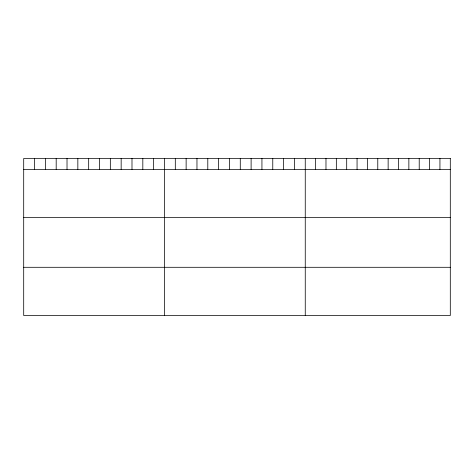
<?xml version="1.0" encoding="UTF-8"?>
<svg xmlns="http://www.w3.org/2000/svg" width="474" height="474" viewBox="0 0 474 474"><rect width="100%" height="100%" fill="white"/><g stroke="black" fill="none" stroke-linecap="round" stroke-linejoin="round"><path stroke-width="0.71" d="M23.7 169.408L450.3 169.408M23.7 217.619L450.3 217.619M23.7 267.295L450.3 267.295M439.937 158.488L439.937 169.408M429.58 158.488L429.58 169.408M419.217 158.488L419.217 169.408M408.861 158.488L408.861 169.408M398.498 158.488L398.498 169.408M388.141 158.488L388.141 169.408M377.778 158.488L377.778 169.408M367.415 158.488L367.415 169.408M357.058 158.488L357.058 169.408M346.695 158.488L346.695 169.408M336.339 158.488L336.339 169.408M325.976 158.488L325.976 169.408M315.619 158.488L315.619 169.408M305.256 158.488L305.256 315.512M294.425 158.488L294.425 169.408M283.6 158.488L283.6 169.408M272.769 158.488L272.769 169.408M261.938 158.488L261.938 169.408M251.113 158.488L251.113 169.408M240.282 158.488L240.282 169.408M229.452 158.488L229.452 169.408M218.621 158.488L218.621 169.408M207.796 158.488L207.796 169.408M196.965 158.488L196.965 169.408M186.134 158.488L186.134 169.408M175.309 158.488L175.309 169.408M164.478 158.488L164.478 315.512M153.647 158.488L153.647 169.408M142.822 158.488L142.822 169.408M131.991 158.488L131.991 169.408M121.16 158.488L121.16 169.408M110.335 158.488L110.335 169.408M99.504 158.488L99.504 169.408M88.674 158.488L88.674 169.408M77.843 158.488L77.843 169.408M67.018 158.488L67.018 169.408M56.187 158.488L56.187 169.408M45.356 158.488L45.356 169.408M34.531 158.488L34.531 169.408M450.3 158.488L23.7 158.488L23.7 315.512L450.3 315.512L450.3 158.488"/></g></svg>
